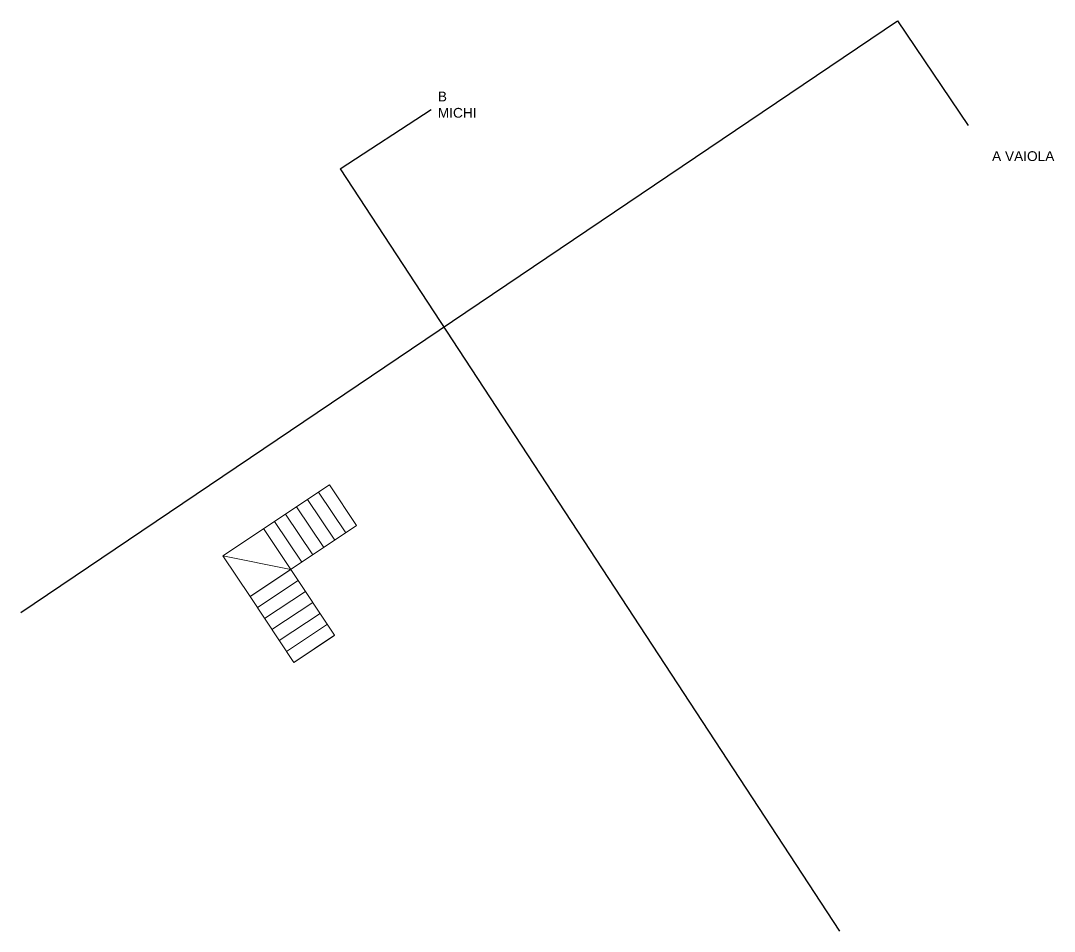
# Model space of a CAD drawing. Header units: inches. Extents: x -422522 to 22891, y -2973 to 414515.
# Drawn here: x 165.68 to 186.81, y 50.24 to 68.85 of the extents above; entities that cross this region are included whole.
import ezdxf

# ---------------------------------------------------------------- set-up
doc = ezdxf.new("R2010")
doc.units = ezdxf.units.IN
doc.header["$MEASUREMENT"] = 0
doc.layers.get('0').update_dxf_attribs({"lineweight": 40})
doc.layers.add('ARREDAMENTO', color=8, linetype='Continuous', lineweight=13)
doc.layers.add('QUOTE', color=6, linetype='Continuous')
doc.styles.get("Standard").update_dxf_attribs({"font": 'Arial.ttf'})

# ---------------------------------------------------------------- blocks, each defined once
blk = doc.blocks.new('scale')
for p, q in [((32.529, 39.706), (33.529, 38.706)), ((33.529, 38.706), (33.529, 39.706)), ((33.799, 38.706), (33.799, 39.706)), ((34.069, 39.706), (34.069, 38.706)), ((34.339, 38.706), (34.339, 39.706)), ((34.609, 39.706), (34.609, 38.706)), ((34.879, 38.706), (34.879, 39.706)), ((34.069, 38.706), (34.069, 38.706)), ((33.529, 38.436), (32.529, 38.436)), ((33.529, 38.166), (32.529, 38.166)), ((32.529, 37.896), (33.529, 37.896)), ((33.529, 37.626), (32.529, 37.626)), ((32.529, 37.356), (33.529, 37.356)), ((33.528, 37.086), (32.529, 37.086))]:
    blk.add_line(p, q)
for points in [[(32.529, 38.706), (35.149, 38.706), (35.149, 39.706), (32.529, 39.706)], [(32.529, 37.086), (33.529, 37.086), (33.529, 38.706), (32.529, 38.706)]]:
    blk.add_lwpolyline(points, close=True)

msp = doc.modelspace()

# ---------------------------------------------------------------- linework, layer by layer
at = {"layer": 'QUOTE', "color": 6}
for p, q in [((165.67529, 56.75636), (183.59729, 68.85432)), ((183.59729, 68.85432), (185.04314, 66.71243)), ((172.21012, 65.8238), (174.06674, 67.03928)), ((172.21012, 65.8238), (182.41308, 50.23884))]:
    msp.add_line(p, q, dxfattribs=at)

# ---------------------------------------------------------------- block references
at = {"layer": 'ARREDAMENTO', "rotation": 33.6785382435294}
msp.add_blockref('scale', (164.75802, 6.83532), dxfattribs=at)

# ---------------------------------------------------------------- texts
at = {"layer": 'QUOTE', "char_height": 0.2, "attachment_point": 1}
for s, width, insert in [('B MICHI', 0.5567977, (174.20334, 67.4043)), ('A VAIOLA', 3.4921218, (185.53381, 66.18555))]:
    msp.add_mtext_dynamic_manual_height_columns(s, width=width, gutter_width=1, heights=[0], dxfattribs=dict(at, insert=insert))

doc.saveas('drawing.dxf')
